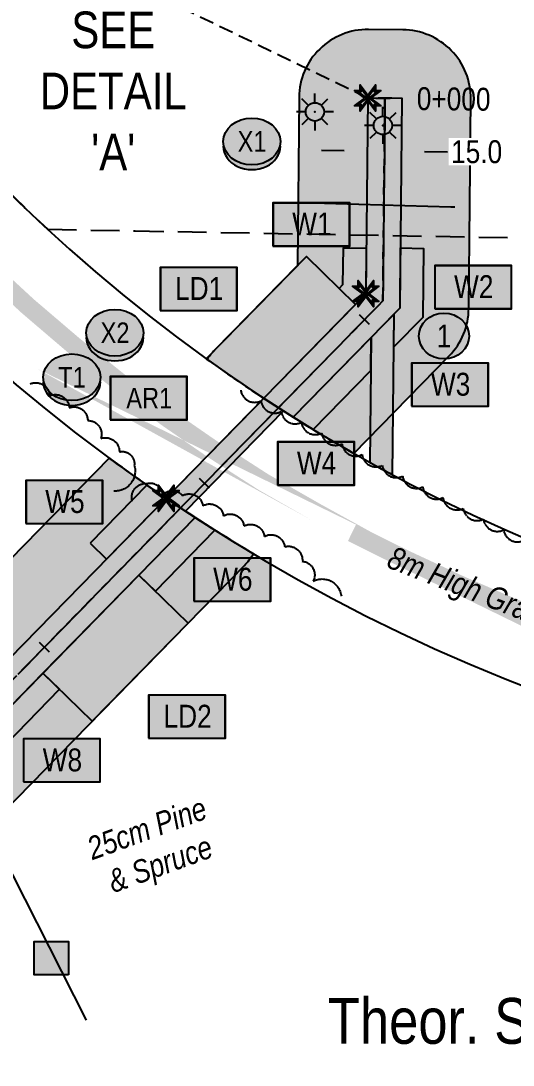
# Model space of a CAD drawing. Extents: x 406232 to 435383, y 6039561 to 6052989.
# Drawn here: x 422522.4 to 422737.2, y 6048295.1 to 6048751.1 of the extents above; entities that cross this region are included whole.
import ezdxf
from ezdxf.enums import TextEntityAlignment as Align

# ---------------------------------------------------------------- set-up
doc = ezdxf.new("R2010")
doc.units = 0
doc.header["$LTSCALE"] = 5
doc.header["$PDSIZE"] = 0.5
for name, pattern in [('0', [1, 1, 0]), ('foc-ACCESSROAD', [3.75, 2.5, -1.25]), ('foc-TIELINE', [1.875, 1.25, -0.625]), ('foc-TOPO-ephemeral', [6.25, 3.125, -0.625, 0.625, -0.625, 0.625, -0.625]), ('foc-TRAV', [1.875, 1.25, -0.625])]:
    doc.linetypes.add(name, pattern=pattern)
doc.layers.get('Defpoints').update_dxf_attribs({"color": 9})
for name, color, linetype in [('AS-FENCE', 48, 'foc-FENCE'), ('AS-ROADS', 254, 'Continuous'), ('AS-UNDERLAY-H', 141, 'Continuous'), ('C-SYMBOL', 7, 'Continuous'), ('C-WS-S', 13, 'Continuous'), ('DETAIL-T', 7, 'Continuous'), ('F-WS', 190, 'foc-ACCESSROAD'), ('L-MON', 1, 'Continuous'), ('L-TIE', 7, 'foc-TIELINE'), ('L-TITLEDB', 4, 'Continuous'), ('oil_and_gas_wells_pt', 7, 'Continuous'), ('P-BUFFER-H 100m', 191, 'Continuous'), ('P-BUFFER-H 30m', 51, 'Continuous'), ('P-CHAINAGE-CL', 201, 'foc-TIELINE'), ('P-CROSSINGS', 250, 'Continuous'), ('P-ELEVATION', 7, 'Continuous'), ('P-PROPOSED', 10, 'Continuous'), ('P-PROPOSED-H', 21, 'Continuous'), ('P-TEMP-BLOCKS', 250, 'Continuous'), ('P-TEMP-H', 41, 'Continuous'), ('P-TEMP_WORKSPACE', 46, 'Continuous'), ('P-TRAV', 4, 'foc-TRAV'), ('P-TXT', 4, 'Continuous'), ('P-WORKAREA-COUNTY', 104, 'Continuous'), ('P-WORKAREA-COUNTY-H', 71, 'Continuous'), ('T-BUSH', 110, '0'), ('T-BUSH-T', 110, 'Continuous'), ('T-DRAW', 143, 'foc-TOPO-ephemeral')]:
    doc.layers.add(name, color=color, linetype=linetype)
doc.layers.add('P-CHAINAGE-T', color=201, linetype='Continuous', lineweight=18)
doc.layers.add('T-TEXT', color=48, linetype='Continuous', lineweight=18)
doc.styles.add('175L', font='ARIALN.TTF', dxfattribs={"height": 20})
doc.styles.add('80', font='ARIALN.TTF', dxfattribs={"height": 10})
doc.styles.add('80CG', font='ARIALN.TTF', dxfattribs={"height": 10})
doc.styles.add('80L', font='ARIALN.TTF', dxfattribs={"height": 10})
doc.styles.add('Crossing', font='ARIALN.TTF', dxfattribs={"height": 10})
doc.styles.add('foc-LtypeFont', font='ARIALN.TTF', dxfattribs={"height": 7.35})
doc.linetypes.add('foc-FENCE', pattern='A,10,-1,["X",foc-LtypeFont,S=0.2,R=0,X=-0.625,Y=-0.75],-1.24', length=12.24)
doc.linetypes.add('foc-TOPO-flowdirection-NOLINE', pattern='A,0,[">",foc-LtypeFont,S=0.3,R=0,X=0,Y=-0.945],-20,[">",foc-LtypeFont,S=0.3,R=0,X=0,Y=-0.945],0', length=20)
doc.dimstyles.new('Compass 5 000', dxfattribs={"dimscale": 5, "dimtxt": 9, "dimasz": 2, "dimexe": 0.2, "dimexo": 0.0625, "dimgap": 0.5, "dimtad": 0, "dimtih": 1, "dimtoh": 1, "dimzin": 0, "dimdsep": 46, "dimtxsty": '80CG', "dimcen": 0.1, "dimse1": 1, "dimse2": 1, "dimclrd": 256, "dimclrt": 256, "dimaunit": 1, "dimadec": 4, "dimazin": 0, "dimtfac": 0.06, "dimtofl": 0, "dimtmove": 0, "dimatfit": 1, "dimfxl": 0.2, "dimtolj": 1, "dimtzin": 0, "dimlwd": -1, "dimarcsym": 0})

# ---------------------------------------------------------------- blocks, each defined once
blk = doc.blocks.new('GAS')
h = blk.add_hatch(color=255)
h.dxf.hatch_style = 1
edge = h.paths.add_edge_path()
edge.add_arc((0, 0), 0.9, 0, 360)
for p, q in [((-0.571, 0.571), (-1.142, 1.142)), ((0, 0.808), (0, 1.616)), ((0.571, 0.571), (1.142, 1.142)), ((-0.808, 0), (-1.616, 0)), ((1.616, 0), (0.808, 0)), ((-0.571, -0.571), (-1.142, -1.142)), ((0, -0.808), (0, -1.616)), ((1.142, -1.142), (0.571, -0.571))]:
    blk.add_line(p, q)
blk.add_circle((0, 0), 0.8)
blk = doc.blocks.new('TEMP')
h = blk.add_hatch(color=255)
h.dxf.hatch_style = 1
h.paths.add_polyline_path([(0, 0.251), (-0.666, 1.152), (-0.666, 0.666), (-1.152, 0.666), (-0.251, 0), (-1.152, -0.666), (-0.666, -0.666), (-0.666, -1.152), (0, -0.251), (0.666, -1.152), (0.666, -0.666), (1.152, -0.666), (0.251, 0), (1.152, 0.666), (0.666, 0.666), (0.666, 1.152)])
h.paths.add_polyline_path([(0.566, 0.849), (0.566, 0.566), (0.849, 0.566), (0.083, 0), (0.849, -0.566), (0.566, -0.566), (0.566, -0.849), (0, -0.083), (-0.566, -0.849), (-0.566, -0.566), (-0.849, -0.566), (-0.083, 0), (-0.849, 0.566), (-0.566, 0.566), (-0.566, 0.849), (0, 0.083)], flags=16)
h = blk.add_hatch(color=1)
h.dxf.hatch_style = 1
h.paths.add_polyline_path([(0, 0.083), (-0.566, 0.849), (-0.566, 0.566), (-0.849, 0.566), (-0.083, 0), (-0.849, -0.566), (-0.566, -0.566), (-0.566, -0.849), (0, -0.083), (0.566, -0.849), (0.566, -0.566), (0.849, -0.566), (0.083, 0), (0.849, 0.566), (0.566, 0.566), (0.566, 0.849)])
at = {"color": 1}
for p, q in [((-0.083, 0), (0.083, 0)), ((0, 0.083), (0, -0.083))]:
    blk.add_line(p, q, dxfattribs=at)
at = {"color": 255, "flags": 128}
blk.add_lwpolyline([(-0.251, 0), (-1.152, 0.666), (-0.666, 0.666), (-0.666, 1.152), (0, 0.251), (0.666, 1.152), (0.666, 0.666), (1.152, 0.666), (0.251, 0), (1.152, -0.666), (0.666, -0.666), (0.666, -1.152), (0, -0.251), (-0.666, -1.152), (-0.666, -0.666), (-1.152, -0.666)], close=True, dxfattribs=at)
at = {"color": 1, "flags": 128}
blk.add_lwpolyline([(-0.083, 0), (-0.849, 0.566), (-0.566, 0.566), (-0.566, 0.849), (0, 0.083), (0.566, 0.849), (0.566, 0.566), (0.849, 0.566), (0.083, 0), (0.849, -0.566), (0.566, -0.566), (0.566, -0.849), (0, -0.083), (-0.566, -0.849), (-0.566, -0.566), (-0.849, -0.566)], close=True, dxfattribs=at)
blk = doc.blocks.new('*D521')
at = {"layer": 'Defpoints', "color": 0, "transparency": 16777216}
for p in [(422688.58, 6048694.09), (422673.53, 6048688.28), (422688.52, 6048688.13)]:
    blk.add_point(p, dxfattribs=at)
at = {"layer": 'P-TXT', "transparency": 16777216}
for p, q in [((422663.59, 6048694.34), (422653.59, 6048694.44)), ((422698.58, 6048693.99), (422708.58, 6048693.89))]:
    blk.add_line(p, q, dxfattribs=at)
for points in [[(422663.6, 6048696.01), (422663.57, 6048692.67), (422673.59, 6048694.24)], [(422698.6, 6048695.65), (422698.56, 6048692.32), (422688.58, 6048694.09)]]:
    blk.add_solid(points, dxfattribs=at)
at = {"layer": 'P-TXT', "transparency": 16777216, "insert": (422721.33, 6048693.89), "char_height": 10, "attachment_point": 5, "style": '80CG', "bg_fill": 3, "box_fill_scale": 1.1, "bg_fill_color": 256, "bg_fill_true_color": 13158600, "bg_fill_transparency": 0}
blk.add_mtext('\\A1;15.0', dxfattribs=at)
blk = doc.blocks.new('Temporary Area')
h = blk.add_hatch(color=191)
h.dxf.hatch_style = 1
h.paths.add_polyline_path([(-16.83, -9.44), (16.33, -9.44), (16.33, 9.05), (-16.83, 9.05)])
at = {"color": 250}
for points in [[(-17.03, -9.64), (16.53, -9.64), (16.53, 9.25), (-17.03, 9.25)], [(-16.93, -9.54), (16.43, -9.54), (16.43, 9.15), (-16.93, 9.15)]]:
    blk.add_lwpolyline(points, close=True, dxfattribs=at)
at = {"color": 250, "style": '80L'}
blk.add_attdef('TEMPORARY', text='', height=9, dxfattribs=at).set_placement((0, -0.15), align=Align.MIDDLE_CENTER)
blk = doc.blocks.new('xing3')
h = blk.add_hatch(color=250)
h.dxf.hatch_style = 1
edge = h.paths.add_edge_path()
edge.add_ellipse((0, -2.05), major_axis=(-12.5, 0), ratio=0.816297, start_angle=0, end_angle=180)
edge.add_line((12.5, -2.05), (12.5, 0))
edge.add_ellipse((0, 0), major_axis=(-12.5, 0), ratio=0.816297, start_angle=0, end_angle=180, ccw=False)
edge.add_line((-12.5, 0), (-12.5, -2.05))
at = {"layer": 'P-BUFFER-H 100m'}
h = blk.add_hatch(color=256, dxfattribs=at)
h.dxf.hatch_style = 1
edge = h.paths.add_edge_path()
edge.add_ellipse((0, 0), major_axis=(-12.5, 0), ratio=0.816297, start_angle=0, end_angle=360)
at = {"color": 250}
blk.add_ellipse((0, 0), major_axis=(-12.5, 0), ratio=0.816297, dxfattribs=at)
blk.add_ellipse((0, -2.05), major_axis=(-12.5, 0), ratio=0.816297, start_param=0, end_param=3.141593, dxfattribs=at)
at = {"color": 250, "style": 'Crossing'}
blk.add_attdef('CROSSING', text='', height=9, dxfattribs=at).set_placement((0.09, 0.02), align=Align.MIDDLE_CENTER)
at = {"color": 250, "style": 'Crossing', "flags": 1}
for tag, p in [('OWNER', (0.09, -12.49)), ('DESCRIPTION', (0.09, -25.77)), ('LOCATION', (0.09, -39.3)), ('DWG_REF', (0.09, -52.84))]:
    blk.add_attdef(tag, text='', height=9, dxfattribs=at).set_placement(p, align=Align.MIDDLE_CENTER)
blk = doc.blocks.new('xing2')
h = blk.add_hatch(color=50)
h.dxf.hatch_style = 1
edge = h.paths.add_edge_path()
edge.add_ellipse((0, 0), major_axis=(-12.5, 0), ratio=0.816297, start_angle=0, end_angle=360)
h = blk.add_hatch(color=250)
h.dxf.hatch_style = 1
edge = h.paths.add_edge_path()
edge.add_ellipse((0, -2.05), major_axis=(-12.5, 0), ratio=0.816297, start_angle=0, end_angle=180)
edge.add_line((12.5, -2.05), (12.5, 0))
edge.add_ellipse((0, 0), major_axis=(-12.5, 0), ratio=0.816297, start_angle=0, end_angle=180, ccw=False)
edge.add_line((-12.5, 0), (-12.5, -2.05))
at = {"color": 250}
blk.add_ellipse((0, 0), major_axis=(-12.5, 0), ratio=0.816297, dxfattribs=at)
blk.add_ellipse((0, -2.05), major_axis=(-12.5, 0), ratio=0.816297, start_param=0, end_param=3.141593, dxfattribs=at)
at = {"color": 250, "style": 'Crossing'}
blk.add_attdef('CROSSING', text='', height=9, dxfattribs=at).set_placement((0.09, 0.02), align=Align.MIDDLE_CENTER)
at = {"color": 250, "style": 'Crossing', "flags": 1}
for tag, p in [('OWNER', (0.09, -12.49)), ('DESCRIPTION', (0.09, -25.77)), ('LOCATION', (0.09, -39.3)), ('DWG_REF', (0.09, -52.84))]:
    blk.add_attdef(tag, text='', height=9, dxfattribs=at).set_placement(p, align=Align.MIDDLE_CENTER)
blk = doc.blocks.new('Temp_Area4')
h = blk.add_hatch(color=71)
h.dxf.hatch_style = 1
h.paths.add_polyline_path([(-16.83, -9.44), (16.33, -9.44), (16.33, 9.05), (-16.83, 9.05)])
at = {"color": 250}
for points in [[(-17.03, -9.64), (16.53, -9.64), (16.53, 9.25), (-17.03, 9.25)], [(-16.93, -9.54), (16.43, -9.54), (16.43, 9.15), (-16.93, 9.15)]]:
    blk.add_lwpolyline(points, close=True, dxfattribs=at)
at = {"color": 250, "style": '80L'}
blk.add_attdef('TEMPORARY', text='', height=9, dxfattribs=at).set_placement((0, -0.15), align=Align.MIDDLE_CENTER)
blk = doc.blocks.new('*U697')
at = {"layer": 'P-ELEVATION'}
h = blk.add_hatch(color=111, dxfattribs=at)
h.dxf.hatch_style = 1
edge = h.paths.add_edge_path()
edge.add_ellipse((0, 0), major_axis=(-10.94, 0), ratio=0.913794, start_angle=0, end_angle=360)
at = {"layer": 'P-ELEVATION', "color": 7, "flags": 128}
blk.add_lwpolyline([(0, 0, 5, 0, 0), (-26.66, 15.36, 0, 0, 0)], format="xyseb", dxfattribs=at)
at = {"layer": 'P-ELEVATION', "color": 7}
blk.add_ellipse((0, 0), major_axis=(-10.94, 0), ratio=0.913794, dxfattribs=at)
at = {"layer": 'P-ELEVATION', "style": '80'}
blk.add_attdef('BEND', text='', height=10, dxfattribs=at).set_placement((0, 0), align=Align.MIDDLE_CENTER)

msp = doc.modelspace()

# ---------------------------------------------------------------- hatches: boundary and pattern name
at = {"layer": 'AS-UNDERLAY-H'}
h = msp.add_hatch(color=256, dxfattribs=at)
h.dxf.hatch_style = 1
h.paths.add_polyline_path([(422543.211, 6048334.502), (422528.22, 6048334.502), (422528.22, 6048349.116), (422543.211, 6048349.116)])
at = {"layer": 'P-BUFFER-H 30m'}
h = msp.add_hatch(color=256, dxfattribs=at)
h.dxf.hatch_style = 1
edge = h.paths.add_edge_path()
edge.add_arc((422687.891, 6048625.748), 29.986, 315.6749, 359.42292)
edge.add_line((422717.876, 6048625.446), (422718.797, 6048716.929))
edge.add_arc((422688.813, 6048717.231), 29.986, 359.42292, 449.42292)
edge.add_line((422689.115, 6048747.216), (422674.122, 6048747.367))
edge.add_arc((422673.82, 6048717.382), 29.986, 89.42292, 179.42292)
edge.add_line((422643.835, 6048717.684), (422643.096, 6048644.258))
edge.add_line((422643.096, 6048644.258), (422606.97, 6048607.272))
edge.add_arc((422628.422, 6048586.319), 29.986, 135.6749, 145.49604)
edge.add_arc((423027.778, 6049193.767), 726.965, 234.314267, 240.31412)
edge.add_line((422667.753, 6048562.214), (422709.343, 6048604.796))
h = msp.add_hatch(color=256, dxfattribs=at)
h.dxf.hatch_style = 1
edge = h.paths.add_edge_path()
edge.add_line((422078.669, 6046739.07), (422091.406, 6046743.276))
edge.add_line((422091.406, 6046743.276), (422159.052, 6046746.994))
edge.add_arc((422157.406, 6046776.935), 29.986, 273.1459, 290.20378)
edge.add_line((422167.762, 6046748.794), (422184.143, 6046754.822))
edge.add_arc((422173.786, 6046782.963), 29.986, 290.20378, 320.86286)
edge.add_line((422197.045, 6046764.037), (422348.716, 6046950.421))
edge.add_arc((422325.458, 6046969.348), 29.986, 320.86286, 323.33395)
edge.add_line((422349.51, 6046951.441), (422399.023, 6047017.95))
edge.add_arc((422374.97, 6047035.856), 29.986, 323.33395, 335.22695)
edge.add_line((422402.197, 6047023.291), (422416.923, 6047055.2))
edge.add_arc((422389.696, 6047067.765), 29.986, 335.22695, 389.96272)
edge.add_line((422415.675, 6047082.741), (422097.869, 6047634.025))
edge.add_line((422097.869, 6047634.025), (422176.617, 6047866.451))
edge.add_arc((422148.217, 6047876.073), 29.986, 341.28303, 350.34858)
edge.add_line((422177.779, 6047871.046), (422216.802, 6048100.513))
edge.add_line((422216.802, 6048100.513), (422619.954, 6048513.275))
edge.add_arc((422598.502, 6048534.228), 29.986, 315.6749, 328.0327)
edge.add_arc((423027.778, 6049193.767), 786.938, 233.619087, 239.124397, ccw=False)
edge.add_line((422561.006, 6048560.211), (422153.361, 6048142.848))
edge.add_arc((422174.813, 6048121.896), 29.986, 135.6749, 170.34853)
edge.add_line((422145.251, 6048126.923), (422104.471, 6047887.126))
edge.add_line((422104.471, 6047887.126), (422020.339, 6047638.81))
edge.add_arc((422048.739, 6047629.188), 29.986, 161.28303, 209.96272)
edge.add_line((422022.76, 6047614.212), (422339.099, 6047065.472))
edge.add_line((422339.099, 6047065.472), (422336.093, 6047058.958))
edge.add_line((422336.093, 6047058.958), (422289.957, 6046996.985))
edge.add_line((422289.957, 6046996.985), (422147.087, 6046821.416))
edge.add_line((422147.087, 6046821.416), (422081.327, 6046817.801))
edge.add_arc((422082.973, 6046787.86), 29.986, 93.1459, 108.27547)
edge.add_line((422073.57, 6046816.334), (422044.337, 6046806.68))
edge.add_arc((422053.741, 6046778.206), 29.986, 108.27547, 136.71459)
edge.add_line((422031.912, 6046798.766), (421950.911, 6046712.766))
edge.add_arc((421972.74, 6046692.206), 29.986, 136.71459, 153.9725)
edge.add_line((421945.794, 6046705.365), (421829.892, 6046468.019))
edge.add_line((421829.892, 6046468.019), (421682.659, 6046318.916))
edge.add_arc((421703.995, 6046297.847), 29.986, 135.36133, 149.54377)
edge.add_line((421678.147, 6046313.046), (421542.211, 6046081.869))
edge.add_line((421542.211, 6046081.869), (421518.908, 6046052.69))
edge.add_arc((421542.34, 6046033.978), 29.986, 141.38985, 231.38985)
edge.add_line((421523.628, 6046010.546), (421558.775, 6045982.478))
edge.add_line((421558.775, 6045982.478), (421517.661, 6045930.994))
edge.add_arc((421541.092, 6045912.282), 29.986, 141.38985, 231.38985)
edge.add_line((421522.38, 6045888.85), (421539.649, 6045875.06))
edge.add_line((421539.649, 6045875.06), (421549.279, 6045736.701))
edge.add_line((421549.279, 6045736.701), (421371.933, 6045442.559))
edge.add_line((421371.933, 6045442.559), (421241.803, 6045246.163))
edge.add_arc((421266.8, 6045229.601), 29.986, 146.47195, 178.67792)
edge.add_line((421236.822, 6045230.292), (421226.276, 6044773.342))
edge.add_arc((421256.255, 6044772.65), 29.986, 178.67792, 186.87826)
edge.add_line((421226.484, 6044769.059), (421243.384, 6044628.964))
edge.add_line((421243.384, 6044628.964), (421276.513, 6044131.456))
edge.add_line((421276.513, 6044131.456), (421265.916, 6043833.544))
edge.add_line((421265.916, 6043833.544), (421226.079, 6042854.329))
edge.add_line((421226.079, 6042854.329), (421217.113, 6042635.181))
edge.add_line((421217.113, 6042635.181), (421201.691, 6042634.376))
edge.add_arc((421203.255, 6042604.431), 29.986, 92.98912, 124.70638)
edge.add_line((421186.181, 6042629.082), (421141.768, 6042598.321))
edge.add_line((421141.768, 6042598.321), (421082.239, 6042574.607))
edge.add_line((421082.239, 6042574.607), (420991.134, 6042558.346))
edge.add_arc((420996.402, 6042528.826), 29.986, 100.11985, 107.66455)
edge.add_line((420987.303, 6042557.399), (420935.116, 6042540.779))
edge.add_arc((420944.215, 6042512.207), 29.986, 107.66455, 188.71673)
edge.add_line((420914.575, 6042507.662), (420925.485, 6042436.504))
edge.add_arc((420955.125, 6042441.048), 29.986, 188.71673, 293.19001)
edge.add_arc((420969.945, 6042443.319), 29.986, 264.23499, 368.71673)
edge.add_line((420999.585, 6042447.864), (420994.502, 6042481.016))
edge.add_line((420994.502, 6042481.016), (421007.225, 6042485.068))
edge.add_line((421007.225, 6042485.068), (421057.718, 6042494.08))
edge.add_line((421057.718, 6042494.08), (421087.36, 6042336.645))
edge.add_arc((421116.829, 6042342.193), 29.986, 190.66276, 295.14027)
edge.add_arc((421131.563, 6042344.967), 29.986, 266.18524, 370.66276)
edge.add_line((421161.032, 6042350.515), (421130.419, 6042513.105))
edge.add_line((421130.419, 6042513.105), (421174.267, 6042530.573))
edge.add_arc((421163.17, 6042558.43), 29.986, 291.72064, 304.70638)
edge.add_line((421180.243, 6042533.779), (421218.361, 6042560.179))
edge.add_line((421218.361, 6042560.179), (421261.944, 6042562.454))
edge.add_arc((421260.38, 6042592.4), 29.986, 272.98912, 357.65718)
edge.add_line((421290.341, 6042591.174), (421300.983, 6042851.272))
edge.add_line((421300.983, 6042851.272), (421340.824, 6043830.611))
edge.add_arc((421310.863, 6043831.83), 29.986, 357.67037, 357.96277)
edge.add_line((421340.83, 6043830.764), (421351.513, 6044131.087))
edge.add_arc((421321.546, 6044132.153), 29.986, 357.96277, 363.80973)
edge.add_line((421351.466, 6044134.145), (421318.071, 6044635.642))
edge.add_arc((421288.151, 6044633.65), 29.986, 3.80973, 6.88899)
edge.add_line((421317.92, 6044637.247), (421301.297, 6044774.84))
edge.add_line((421301.297, 6044774.84), (421311.468, 6045215.581))
edge.add_line((421311.468, 6045215.581), (421434.955, 6045401.951))
edge.add_arc((421409.958, 6045418.514), 29.986, 326.47195, 328.91305)
edge.add_line((421435.638, 6045403.031), (421620.817, 6045710.164))
edge.add_arc((421595.137, 6045725.647), 29.986, 328.91305, 363.98161)
edge.add_line((421625.051, 6045727.729), (421613.063, 6045899.966))
edge.add_arc((421583.149, 6045897.884), 29.986, 3.98161, 45.395)
edge.add_line((421604.205, 6045919.233), (421645.422, 6045970.846))
edge.add_arc((421621.991, 6045989.558), 29.986, 321.38985, 411.38985)
edge.add_line((421640.703, 6046012.989), (421605.299, 6046041.262))
edge.add_line((421605.299, 6046041.262), (421739.932, 6046270.224))
edge.add_line((421739.932, 6046270.224), (421888.413, 6046420.589))
edge.add_arc((421867.076, 6046441.659), 29.986, 315.36133, 333.9725)
edge.add_line((421894.021, 6046428.501), (422010.162, 6046666.336))
edge.add_line((422010.162, 6046666.336), (422078.669, 6046739.07))
at = {"layer": 'P-PROPOSED-H'}
h = msp.add_hatch(color=256, dxfattribs=at)
h.dxf.hatch_style = 1
edge = h.paths.add_edge_path()
edge.add_arc((423027.778, 6049193.767), 726.965, 236.677806, 237.884179)
edge.add_line((422641.3, 6048578.046), (422687.891, 6048625.748))
edge.add_line((422687.891, 6048625.748), (422688.813, 6048717.231))
edge.add_line((422688.813, 6048717.231), (422673.82, 6048717.382))
edge.add_line((422673.82, 6048717.382), (422672.959, 6048631.918))
edge.add_line((422672.959, 6048631.918), (422628.422, 6048586.319))
h = msp.add_hatch(color=256, dxfattribs=at)
h.dxf.hatch_style = 1
edge = h.paths.add_edge_path()
edge.add_line((421288.151, 6044633.65), (421271.269, 6044773.38))
edge.add_line((421271.269, 6044773.38), (421281.69, 6045224.927))
edge.add_line((421281.69, 6045224.927), (421409.958, 6045418.514))
edge.add_line((421409.958, 6045418.514), (421595.137, 6045725.647))
edge.add_line((421595.137, 6045725.647), (421583.149, 6045897.884))
edge.add_line((421583.149, 6045897.884), (421562.164, 6045914.641))
edge.add_line((421562.164, 6045914.641), (421621.991, 6045989.558))
edge.add_line((421621.991, 6045989.558), (421563.412, 6046036.337))
edge.add_line((421563.412, 6046036.337), (421579.359, 6046056.306))
edge.add_line((421579.359, 6046056.306), (421715.974, 6046288.639))
edge.add_line((421715.974, 6046288.639), (421867.076, 6046441.659))
edge.add_line((421867.076, 6046441.659), (421985.214, 6046683.583))
edge.add_line((421985.214, 6046683.583), (422062.05, 6046765.161))
edge.add_line((422062.05, 6046765.161), (422085.784, 6046772.999))
edge.add_line((422085.784, 6046772.999), (422157.406, 6046776.935))
edge.add_line((422157.406, 6046776.935), (422173.786, 6046782.963))
edge.add_line((422173.786, 6046782.963), (422325.458, 6046969.348))
edge.add_line((422325.458, 6046969.348), (422374.97, 6047035.856))
edge.add_line((422374.97, 6047035.856), (422389.696, 6047067.765))
edge.add_line((422389.696, 6047067.765), (422065.116, 6047630.8))
edge.add_line((422065.116, 6047630.8), (422148.217, 6047876.073))
edge.add_line((422148.217, 6047876.073), (422188.809, 6048114.768))
edge.add_line((422188.809, 6048114.768), (422598.502, 6048534.228))
edge.add_arc((423027.778, 6049193.767), 786.938, 235.830003, 236.941005, ccw=False)
edge.add_line((422585.794, 6048542.675), (422174.813, 6048121.896))
edge.add_line((422174.813, 6048121.896), (422133.634, 6047879.756))
edge.add_line((422133.634, 6047879.756), (422048.739, 6047629.188))
edge.add_line((422048.739, 6047629.188), (422372.83, 6047067.001))
edge.add_line((422372.83, 6047067.001), (422362.011, 6047043.557))
edge.add_line((422362.011, 6047043.557), (422313.624, 6046978.56))
edge.add_line((422313.624, 6046978.56), (422164.751, 6046795.615))
edge.add_line((422164.751, 6046795.615), (422154.338, 6046791.783))
edge.add_line((422154.338, 6046791.783), (422082.973, 6046787.86))
edge.add_line((422082.973, 6046787.86), (422053.741, 6046778.206))
edge.add_line((422053.741, 6046778.206), (421972.74, 6046692.206))
edge.add_line((421972.74, 6046692.206), (421854.681, 6046450.445))
edge.add_line((421854.681, 6046450.445), (421703.995, 6046297.847))
edge.add_line((421703.995, 6046297.847), (421566.976, 6046064.827))
edge.add_line((421566.976, 6046064.827), (421542.34, 6046033.978))
edge.add_line((421542.34, 6046033.978), (421600.919, 6045987.198))
edge.add_line((421600.919, 6045987.198), (421541.092, 6045912.282))
edge.add_line((421541.092, 6045912.282), (421568.649, 6045890.276))
edge.add_line((421568.649, 6045890.276), (421579.851, 6045729.331))
edge.add_line((421579.851, 6045729.331), (421397.283, 6045426.529))
edge.add_line((421397.283, 6045426.529), (421266.8, 6045229.601))
edge.add_line((421266.8, 6045229.601), (421256.255, 6044772.65))
edge.add_line((421256.255, 6044772.65), (421273.25, 6044631.758))
edge.add_line((421273.25, 6044631.758), (421306.535, 6044131.921))
edge.add_line((421306.535, 6044131.921), (421295.88, 6043832.401))
edge.add_line((421295.88, 6043832.401), (421256.041, 6042853.11))
edge.add_line((421256.041, 6042853.11), (421245.958, 6042606.66))
edge.add_line((421245.958, 6042606.66), (421203.255, 6042604.431))
edge.add_line((421203.255, 6042604.431), (421156.036, 6042571.727))
edge.add_line((421156.036, 6042571.727), (421090.506, 6042545.622))
edge.add_line((421090.506, 6042545.622), (420996.402, 6042528.826))
edge.add_line((420996.402, 6042528.826), (420944.215, 6042512.207))
edge.add_line((420944.215, 6042512.207), (420955.125, 6042441.048))
edge.add_line((420955.125, 6042441.048), (420969.945, 6042443.319))
edge.add_line((420969.945, 6042443.319), (420960.978, 6042501.81))
edge.add_line((420960.978, 6042501.81), (421000.01, 6042514.24))
edge.add_line((421000.01, 6042514.24), (421081.691, 6042528.819))
edge.add_line((421081.691, 6042528.819), (421116.829, 6042342.193))
edge.add_line((421116.829, 6042342.193), (421131.563, 6042344.967))
edge.add_line((421131.563, 6042344.967), (421096.382, 6042531.824))
edge.add_line((421096.382, 6042531.824), (421163.17, 6042558.43))
edge.add_line((421163.17, 6042558.43), (421208.29, 6042589.68))
edge.add_line((421208.29, 6042589.68), (421260.38, 6042592.4))
edge.add_line((421260.38, 6042592.4), (421271.021, 6042852.497))
edge.add_line((421271.021, 6042852.497), (421310.863, 6043831.83))
edge.add_line((421310.863, 6043831.83), (421321.546, 6044132.153))
edge.add_line((421321.546, 6044132.153), (421288.151, 6044633.65))
at = {"layer": 'P-TEMP-H'}
h = msp.add_hatch(color=256, dxfattribs=at)
h.dxf.hatch_style = 1
edge = h.paths.add_edge_path()
edge.add_line((422668.465, 6048627.317), (422647.013, 6048648.269))
edge.add_line((422647.013, 6048648.269), (422603.35, 6048603.565))
edge.add_arc((423027.778, 6049193.767), 726.965, 234.279236, 236.677806)
edge.add_line((422628.422, 6048586.319), (422668.465, 6048627.317))
h = msp.add_hatch(color=256, dxfattribs=at)
h.dxf.hatch_style = 1
h.paths.add_polyline_path([(422661.314, 6048634.301), (422668.465, 6048627.317), (422672.959, 6048631.918), (422673.161, 6048651.908), (422663.166, 6048652.009), (422663.005, 6048636.031)])
h = msp.add_hatch(color=256, dxfattribs=at)
h.dxf.hatch_style = 1
h.paths.add_polyline_path([(422685.366, 6048623.163), (422685.221, 6048608.709), (422697.846, 6048621.635), (422698.148, 6048651.656), (422688.155, 6048651.978), (422687.891, 6048625.748)])
h = msp.add_hatch(color=256, dxfattribs=at)
h.dxf.hatch_style = 1
h.paths.add_polyline_path([(422675.266, 6048612.822), (422674.717, 6048558.294), (422684.658, 6048552.872), (422685.366, 6048623.163)])
h = msp.add_hatch(color=256, dxfattribs=at)
h.dxf.hatch_style = 1
edge = h.paths.add_edge_path()
edge.add_line((422675.12, 6048598.368), (422675.266, 6048612.822))
edge.add_line((422675.266, 6048612.822), (422641.3, 6048578.046))
edge.add_arc((423027.778, 6049193.767), 726.965, 237.884179, 238.691458)
edge.add_line((422650.013, 6048572.662), (422675.12, 6048598.368))
h = msp.add_hatch(color=256, dxfattribs=at)
h.dxf.hatch_style = 1
edge = h.paths.add_edge_path()
edge.add_arc((423027.778, 6049193.767), 786.938, 235.091499, 235.830003)
edge.add_line((422585.794, 6048542.675), (422559.84, 6048516.101))
edge.add_line((422559.84, 6048516.101), (422552.689, 6048523.086))
edge.add_line((422552.689, 6048523.086), (422577.439, 6048548.426))
h = msp.add_hatch(color=256, dxfattribs=at)
h.dxf.hatch_style = 1
h.paths.add_polyline_path([(422573.983, 6048509.124), (422581.134, 6048502.14), (422607.091, 6048528.716), (422598.502, 6048534.228)])
h = msp.add_hatch(color=256, dxfattribs=at)
h.dxf.hatch_style = 1
h.paths.add_polyline_path([(422595.435, 6048488.172), (422553.53, 6048445.268), (422532.078, 6048466.221), (422573.983, 6048509.124)])
h = msp.add_hatch(color=256, dxfattribs=at)
h.dxf.hatch_style = 1
h.paths.add_polyline_path([(422504.142, 6048437.618), (422511.293, 6048430.634), (422539.229, 6048459.237), (422532.078, 6048466.221)])
at = {"layer": 'P-WORKAREA-COUNTY-H'}
h = msp.add_hatch(color=256, dxfattribs=at)
h.dxf.hatch_style = 1
h.paths.add_polyline_path([(422636.982, 6048580.778), (422594.243, 6048537.02), (422585.794, 6048542.675), (422628.422, 6048586.319)])

# ---------------------------------------------------------------- linework, layer by layer
at = {"layer": 'AS-FENCE', "flags": 128}
msp.add_lwpolyline([(422649.826, 6048671.702), (422710.118, 6048669.873), (422711.815, 6048669.935)], dxfattribs=at)
at = {"layer": 'AS-ROADS', "const_width": 7.996, "flags": 128}
msp.add_lwpolyline([(422760.784, 6048485.652), (422736.818, 6048495.047), (422713.83, 6048505.001), (422690.018, 6048516.096), (422666.94, 6048527.558), (422672.81, 6048524.687), (422650.585, 6048536.953), (422628.393, 6048549.646), (422607.028, 6048563.423), (422586.189, 6048577.837), (422566.105, 6048592.872), (422545.383, 6048609.489), (422525.442, 6048626.535), (422506.222, 6048644.278), (422487.732, 6048662.683), (422469.42, 6048682.293), (422451.725, 6048702.09), (422435.14, 6048722.548), (422419.818, 6048742.515), (422404.732, 6048762.914)], dxfattribs=at)
at = {"layer": 'AS-UNDERLAY-H'}
msp.add_lwpolyline([(422543.211, 6048334.502), (422528.22, 6048334.502), (422528.22, 6048349.116), (422543.211, 6048349.116)], close=True, dxfattribs=at)
at = {"layer": 'Defpoints'}
msp.add_polyline3d([(422681.316, 6048717.307, 954.289), (422681.299, 6048715.621, 954.126), (422681.249, 6048710.623, 954.033), (422681.199, 6048705.626, 953.117), (422681.148, 6048700.628, 952.13), (422681.098, 6048695.631, 951.207), (422681.048, 6048690.633, 950.65), (422680.997, 6048685.636, 950.346), (422680.947, 6048680.638, 949.721), (422680.897, 6048675.641, 949.107), (422680.846, 6048670.643, 948.576), (422680.796, 6048665.646, 948.581), (422680.746, 6048660.648, 948.298), (422680.695, 6048655.651, 948.043), (422680.645, 6048650.654, 947.851), (422680.595, 6048645.656, 947.599), (422680.544, 6048640.659, 947.222), (422680.494, 6048635.661, 946.911), (422680.444, 6048630.664, 946.474), (422680.425, 6048628.833, 946.328), (422678.212, 6048626.567, 945.993), (422674.72, 6048622.992, 945.391), (422671.228, 6048619.417, 944.871), (422667.736, 6048615.842, 944.461), (422664.244, 6048612.266, 944.338), (422660.752, 6048608.691, 944.184), (422657.26, 6048605.116, 944.101), (422653.768, 6048601.54, 944.153), (422650.276, 6048597.965, 944.128), (422646.784, 6048594.39, 944.041), (422643.292, 6048590.814, 944.753), (422639.8, 6048587.239, 945.164), (422636.308, 6048583.664, 944.921), (422632.816, 6048580.089, 944.785), (422629.324, 6048576.513, 944.118), (422625.832, 6048572.938, 942.344), (422622.34, 6048569.363, 941.512), (422618.848, 6048565.787, 941.912), (422615.355, 6048562.212, 942.466), (422611.863, 6048558.637, 942.839), (422608.371, 6048555.061, 942.764), (422604.879, 6048551.486, 942.272), (422601.387, 6048547.911, 941.807), (422597.895, 6048544.335, 942.534), (422594.403, 6048540.76, 942.256), (422592.148, 6048538.451, 941.91), (422590.911, 6048537.185, 941.246), (422587.419, 6048533.61, 940.249), (422583.927, 6048530.034, 941.835), (422580.435, 6048526.459, 942.393), (422576.943, 6048522.884, 942.415), (422573.451, 6048519.308, 942.317), (422569.959, 6048515.733, 942.618), (422566.467, 6048512.158, 942.884), (422562.975, 6048508.582, 942.855), (422559.483, 6048505.007, 942.325), (422555.991, 6048501.432, 941.53), (422552.499, 6048497.857, 941.033), (422549.007, 6048494.281, 939.613), (422545.514, 6048490.706, 938.757), (422542.022, 6048487.131, 938.519), (422538.53, 6048483.555, 938.678), (422535.038, 6048479.98, 938.836), (422531.546, 6048476.405, 939.21), (422528.054, 6048472.829, 938.903), (422524.562, 6048469.254, 938.715), (422521.07, 6048465.679, 938.845)], dxfattribs=at)
at = {"layer": 'F-WS'}
msp.add_lwpolyline([(422850.262, 6048879.402), (422850.733, 6048905.497), (422380.292, 6048909.297), (422380.292, 6048909.297), (422358.709, 6048909.471, 0.1060422), (422534.163, 6048660.08), (422572.253, 6048659.391), (422846.193, 6048654.439), (422846.24, 6048657.03)], format="xyb", close=True, dxfattribs=at)
at = {"layer": 'L-TIE', "flags": 128}
msp.add_lwpolyline([(422673.82, 6048717.382), (422324.678, 6048886.229)], dxfattribs=at)
at = {"layer": 'L-TITLEDB', "flags": 128}
for points in [[(422268.419, 6048987.261, 0.3589543), (423085.368, 6048408.94, 0.054122), (423240.832, 6048437.451, 0.054122)], [(422331.096, 6048986.131, 0.3521598), (423080.98, 6048468.752, 0.0612342), (423241.899, 6048500.628, 0.0612342)]]:
    msp.add_lwpolyline(points, format="xyb", dxfattribs=at)
at = {"layer": 'oil_and_gas_wells_pt'}
for p in [(422650.734, 6048711.37), (422680.436, 6048705.411)]:
    msp.add_point(p, dxfattribs=at)
at = {"layer": 'P-BUFFER-H 30m', "flags": 128}
msp.add_lwpolyline([(422709.343, 6048604.796, 0.1932395), (422717.876, 6048625.446), (422718.797, 6048716.929, 0.4142136), (422689.115, 6048747.216), (422674.122, 6048747.367, 0.4142136), (422643.835, 6048717.684), (422643.096, 6048644.258), (422606.97, 6048607.272, 0.0428791), (422603.711, 6048603.305, 0.0261853), (422667.753, 6048562.214)], format="xyb", close=True, dxfattribs=at)
msp.add_lwpolyline([(422415.675, 6047082.741), (422097.869, 6047634.025), (422176.617, 6047866.451, 0.0395765), (422177.779, 6047871.046), (422216.802, 6048100.513), (422619.954, 6048513.275, 0.0539734), (422623.941, 6048518.352, -0.0240261), (422561.006, 6048560.211), (422153.361, 6048142.848, 0.1524572), (422145.251, 6048126.923), (422104.471, 6047887.126), (422020.339, 6047638.81, 0.2156582), (422022.76, 6047614.212), (422339.099, 6047065.472)], format="xyb", dxfattribs=at)
at = {"layer": 'P-CHAINAGE-CL'}
for p, q in [((422677.318, 6048717.347), (422685.314, 6048717.267)), ((422684.315, 6048717.277, 954.289), (422678.318, 6048717.337, 954.289)), ((422674.552, 6048618.528, 945.047), (422670.261, 6048622.718, 945.047)), ((422672.121, 6048620.903), (422672.693, 6048620.344)), ((422604.711, 6048547.022, 941.964), (422600.42, 6048551.212, 941.964)), ((422602.28, 6048549.397), (422602.852, 6048548.838)), ((422534.87, 6048475.516, 939.084), (422530.579, 6048479.706, 939.084)), ((422532.439, 6048477.891), (422533.011, 6048477.332))]:
    msp.add_line(p, q, dxfattribs=at)
at = {"layer": 'P-CHAINAGE-CL', "flags": 128}
msp.add_lwpolyline([(420962.535, 6042442.184), (420952.596, 6042507.008), (420998.206, 6042521.533), (421092.573, 6042538.376), (421158.81, 6042564.763, 0.0567217), (421160.304, 6042565.564), (421205.772, 6042597.055), (421253.169, 6042599.53), (421263.531, 6042852.806), (421303.371, 6043832.097, 0.0012758), (421303.372, 6043832.135), (421314.063, 6044132.673), (421280.679, 6044632.878), (421263.762, 6044773.015), (421274.245, 6045227.264), (421403.532, 6045422.388), (421587.494, 6045727.489), (421575.899, 6045894.08), (421551.628, 6045913.461), (421611.455, 6045988.378), (421552.876, 6046035.158), (421573.167, 6046060.567), (421709.985, 6046293.243), (421860.879, 6046446.052), (421978.977, 6046687.895), (422057.895, 6046771.684), (422084.379, 6046780.43), (422155.872, 6046784.359), (422169.269, 6046789.289), (422319.637, 6046974.084), (422368.491, 6047039.707), (422381.263, 6047067.383), (422056.927, 6047629.994), (422140.925, 6047877.913), (422181.811, 6048118.332), (422592.148, 6048538.451), (422680.425, 6048628.833), (422681.316, 6048717.307)], format="xyb", dxfattribs=at)
at = {"layer": 'P-PROPOSED', "flags": 128}
msp.add_lwpolyline([(422628.422, 6048586.319), (422628.422, 6048586.319, 0.0052638), (422641.3, 6048578.046), (422687.891, 6048625.748), (422688.813, 6048717.231), (422673.82, 6048717.382), (422672.959, 6048631.918)], format="xyb", close=True, dxfattribs=at)
msp.add_lwpolyline([(422389.696, 6047067.765), (422065.116, 6047630.8), (422148.217, 6047876.073), (422188.809, 6048114.768), (422598.502, 6048534.228), (422598.502, 6048534.228, -0.0048477), (422585.794, 6048542.675), (422174.813, 6048121.896), (422133.634, 6047879.756), (422048.739, 6047629.188), (422372.83, 6047067.001)], format="xyb", dxfattribs=at)
at = {"layer": 'P-TEMP_WORKSPACE', "flags": 128}
for points in [[(422668.465, 6048627.317), (422647.013, 6048648.269), (422603.35, 6048603.565, 0.0104661), (422628.422, 6048586.319)], [(422685.366, 6048623.163), (422675.266, 6048612.822), (422674.717, 6048558.294, 0.0038943), (422684.658, 6048552.872)], [(422675.12, 6048598.368), (422675.266, 6048612.822), (422641.3, 6048578.046, 0.0035224), (422650.013, 6048572.662)]]:
    msp.add_lwpolyline(points, format="xyb", close=True, dxfattribs=at)
for points in [[(422661.314, 6048634.301), (422663.005, 6048636.031), (422663.166, 6048652.009), (422673.161, 6048651.908), (422672.959, 6048631.918), (422668.465, 6048627.317)], [(422685.366, 6048623.163), (422687.891, 6048625.748), (422688.155, 6048651.978), (422698.148, 6048651.656), (422697.846, 6048621.635), (422685.221, 6048608.709)], [(422552.689, 6048523.086), (422559.84, 6048516.101), (422585.794, 6048542.675), (422577.439, 6048548.426)], [(422573.983, 6048509.124), (422581.134, 6048502.14), (422607.091, 6048528.716), (422598.502, 6048534.228)], [(422595.435, 6048488.172), (422553.53, 6048445.268), (422532.078, 6048466.221), (422573.983, 6048509.124)], [(422504.142, 6048437.618), (422511.293, 6048430.634), (422539.229, 6048459.237), (422532.078, 6048466.221)]]:
    msp.add_lwpolyline(points, close=True, dxfattribs=at)
at = {"layer": 'P-TRAV', "flags": 128}
msp.add_lwpolyline([(422585.794, 6048542.675), (422628.422, 6048586.319)], dxfattribs=at)
at = {"layer": 'P-WORKAREA-COUNTY'}
msp.add_lwpolyline([(422636.982, 6048580.778), (422594.243, 6048537.02), (422585.794, 6048542.675), (422628.422, 6048586.319)], close=True, dxfattribs=at)
at = {"layer": 'T-BUSH', "flags": 128}
for points in [[(422526.462, 6048592.586, -0.5205671), (422535.007, 6048587.4, -0.5205671), (422543.552, 6048582.214, -0.5205671), (422551.607, 6048576.588, -0.5205671), (422557.326, 6048568.763, -0.5205671), (422565.433, 6048562.917, -0.5205671), (422571.93, 6048557.093, -0.5205671), (422563.053, 6048545.809, -0.5205671)], [(422618.402, 6048589.889, 0.5205671), (422627.226, 6048585.194, 0.5205671), (422636.049, 6048580.498, 0.5205671), (422644.873, 6048575.802, 0.5205671), (422653.697, 6048571.107, 0.5205671), (422662.521, 6048566.411, 0.5205671), (422671.345, 6048561.715, 0.5205671), (422680.168, 6048557.02, 0.5205671), (422688.992, 6048552.324, 0.5205671), (422697.816, 6048547.628, 0.5205671), (422706.64, 6048542.933, 0.5205671), (422715.464, 6048538.237, 0.5205671), (422724.287, 6048533.542, 0.5205671), (422733.111, 6048528.846, 0.5205671), (422742.02, 6048524.316, 0.5205671), (422750.977, 6048519.88, 0.5205671), (422759.934, 6048515.443, 0.5205671), (422768.891, 6048511.007, 0.5205671), (422777.848, 6048506.571, 0.5205671), (422786.805, 6048502.135, 0.5205671), (422791.873, 6048499.625, 0.5205671)], [(422571.022, 6048541.416, -0.5205671), (422577.428, 6048549.057, -0.5205671), (422584.171, 6048543.719, -0.5205671), (422592.887, 6048543.78, -0.5205671), (422601.871, 6048539.399, -0.5205671), (422610.856, 6048535.018, -0.5205671), (422619.789, 6048530.535, -0.5205671), (422628.697, 6048526.001, -0.5205671), (422637.605, 6048521.467, -0.5205671), (422645.259, 6048515.153, -0.5205671), (422650.041, 6048506.492, -0.5205671), (422662.288, 6048499.895, -0.5205671)]]:
    msp.add_lwpolyline(points, format="xyb", dxfattribs=at)
at = {"layer": 'T-DRAW', "linetype": 'foc-TOPO-flowdirection-NOLINE', "flags": 128}
msp.add_lwpolyline([(422468.385, 6048458.997), (422472.047, 6048447.03), (422482.29, 6048437.365), (422490.096, 6048427.444), (422497.888, 6048421.985), (422500.644, 6048414.335), (422502.493, 6048410.069), (422550.98, 6048314.715)], dxfattribs=at)

# ---------------------------------------------------------------- block references
at = {"xscale": 0.99954368, "yscale": 0.99954368, "zscale": 0.99954368}
msp.add_blockref('*U697', (422707.071, 6048613.478), dxfattribs=at).add_auto_attribs({'BEND': '1'})
at = {"layer": 'C-WS-S', "xscale": 4.999999999999883, "yscale": 4.999999999999883, "zscale": 4.999999999999883}
msp.add_blockref('GAS', (422650.734, 6048711.37), dxfattribs=at)
at = {"layer": 'L-MON', "xscale": 4.997718399999929, "yscale": 4.997718399999929, "zscale": 4.997718399999929}
for p in [(422673.82, 6048717.382), (422672.959, 6048631.918), (422585.794, 6048542.675)]:
    msp.add_blockref('TEMP', p, dxfattribs=at)
at = {"layer": 'P-CROSSINGS', "xscale": 0.99954368, "yscale": 0.99954368, "zscale": 0.99954368}
for name, p, values in [('xing2', (422623.241, 6048698.423), {'CROSSING': 'X1'}), ('xing2', (422563.44, 6048614.889), {'CROSSING': 'X2'}), ('xing3', (422544.678, 6048595.46), {'CROSSING': 'T1'})]:
    msp.add_blockref(name, p, dxfattribs=at).add_auto_attribs(values)
at = {"layer": 'P-TEMP-BLOCKS'}
ref = msp.add_blockref('Temporary Area', (422649.43, 6048662.405), dxfattribs=at)
ref.add_attrib('TEMPORARY', 'W1', dxfattribs={"layer": '0', "color": 250, "height": 10, "style": '80L'}).set_placement((422649.43, 6048662.405), align=Align.MIDDLE_CENTER)
ref = msp.add_blockref('Temporary Area', (422600.228, 6048634.223), dxfattribs=at)
ref.add_attrib('TEMPORARY', 'LD1', dxfattribs={"layer": '0', "color": 250, "height": 10, "style": '80L'}).set_placement((422600.228, 6048634.223), align=Align.MIDDLE_CENTER)
ref = msp.add_blockref('Temporary Area', (422720.074, 6048635.037), dxfattribs=at)
ref.add_attrib('TEMPORARY', 'W2', dxfattribs={"layer": '0', "color": 250, "height": 10, "style": '80L'}).set_placement((422720.074, 6048635.037), align=Align.MIDDLE_CENTER)
ref = msp.add_blockref('Temporary Area', (422709.966, 6048592.432), dxfattribs=at)
ref.add_attrib('TEMPORARY', 'W3', dxfattribs={"layer": '0', "color": 250, "height": 10, "style": '80L'}).set_placement((422709.966, 6048592.432), align=Align.MIDDLE_CENTER)
at = {"layer": 'P-TEMP-BLOCKS', "xscale": 0.99954368, "yscale": 0.99954368, "zscale": 0.99954368}
msp.add_blockref('Temp_Area4', (422578.461, 6048586.514), dxfattribs=at).add_auto_attribs({'TEMPORARY': 'AR1'})
at = {"layer": 'P-TEMP-BLOCKS'}
ref = msp.add_blockref('Temporary Area', (422651.474, 6048558.055), dxfattribs=at)
ref.add_attrib('TEMPORARY', 'W4', dxfattribs={"layer": '0', "color": 250, "height": 10, "style": '80L'}).set_placement((422651.474, 6048558.055), align=Align.MIDDLE_CENTER)
ref = msp.add_blockref('Temporary Area', (422541.673, 6048541.224), dxfattribs=at)
ref.add_attrib('TEMPORARY', 'W5', dxfattribs={"layer": '0', "color": 250, "height": 10, "style": '80L'}).set_placement((422541.673, 6048541.224), align=Align.MIDDLE_CENTER)
ref = msp.add_blockref('Temporary Area', (422614.935, 6048507.293), dxfattribs=at)
ref.add_attrib('TEMPORARY', 'W6', dxfattribs={"layer": '0', "color": 250, "height": 10, "style": '80L'}).set_placement((422614.935, 6048507.293), align=Align.MIDDLE_CENTER)
ref = msp.add_blockref('Temporary Area', (422595.209, 6048447.476), dxfattribs=at)
ref.add_attrib('TEMPORARY', 'LD2', dxfattribs={"layer": '0', "color": 250, "height": 10, "style": '80L'}).set_placement((422595.209, 6048447.476), align=Align.MIDDLE_CENTER)
ref = msp.add_blockref('Temporary Area', (422540.567, 6048428.403), dxfattribs=at)
ref.add_attrib('TEMPORARY', 'W8', dxfattribs={"layer": '0', "color": 250, "height": 10, "style": '80L'}).set_placement((422540.567, 6048428.403), align=Align.MIDDLE_CENTER)

# ---------------------------------------------------------------- texts
at = {"layer": 'C-SYMBOL', "color": 3, "style": '175L'}
msp.add_text('Theor. S.W.1/4 Sec. 35-64-2-W.6M.', height=20, dxfattribs=at).set_placement((422839.118, 6048298.453), align=Align.BOTTOM_CENTER)
at = {"layer": 'DETAIL-T', "color": 3, "insert": (422562.751, 6048720.501), "char_height": 15.9927, "width": 63.60709, "attachment_point": 5, "style": '80CG'}
msp.add_mtext("SEE\\PDETAIL\\P'A'", dxfattribs=at)
at = {"layer": 'P-CHAINAGE-T', "style": '80L'}
msp.add_text('0+000', height=9.9954, rotation=359.42292, dxfattribs=at).set_placement((422711.301, 6048717.005), align=Align.MIDDLE_CENTER)
at = {"layer": 'T-BUSH-T', "insert": (422548.978, 6048393.522), "char_height": 9.9954, "attachment_point": 1, "rotation": 20, "style": '80L'}
msp.add_mtext_dynamic_manual_height_columns('\\pi1.4071;{\\fArial Narrow|b0|i1|c0|p34;25cm Pine \\P\\pi5.02072;& Spruce}', width=55.95481, gutter_width=49.978, heights=[0], dxfattribs=at)
at = {"layer": 'T-TEXT', "insert": (422752.735, 6048495.547), "char_height": 9.9954, "width": 148.7474, "attachment_point": 2, "rotation": 338.59414, "style": '80L'}
msp.add_mtext('{\\fArial Narrow|b0|i1|c0|p34;8m High Grade Gravel Road}', dxfattribs=at)

# ---------------------------------------------------------------- next in the draw order: dimensions: what is measured, and where the dimension line sits
at = {"layer": 'P-TXT'}
dim = msp.add_aligned_dim(p1=(422673.527, 6048688.278), p2=(422688.519, 6048688.127), distance=5.96, text='15.0', dimstyle='Compass 5 000', override={"dimtfill": 1}, dxfattribs=at)
dim.commit()
dim.dimension.update_dxf_attribs({"geometry": '*D521', "text_midpoint": (422721.331, 6048693.885)})

# ---------------------------------------------------------------- next in the draw order: block references
at = {"layer": 'C-WS-S', "xscale": 4.999999999999883, "yscale": 4.999999999999883, "zscale": 4.999999999999883}
msp.add_blockref('GAS', (422680.436, 6048705.411), dxfattribs=at)

doc.saveas('drawing.dxf')
